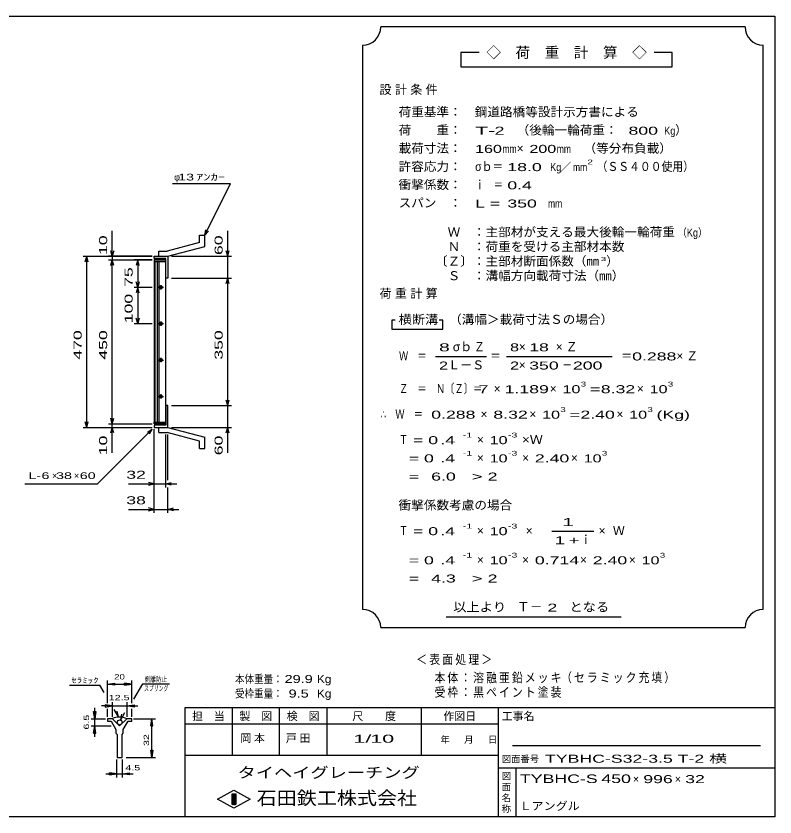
# Model space of a CAD drawing. Units: millimetres, scale not verified. Extents: x -1820 to 1731, y -1282 to 1054.
# Drawn here: x -352 to 1731, y -1146 to 1054 of the extents above; entities that cross this region are included whole.
import ezdxf
from ezdxf.enums import TextEntityAlignment as Align

# ---------------------------------------------------------------- set-up
doc = ezdxf.new("R2010")
doc.units = ezdxf.units.MM
doc.header["$LTSCALE"] = 10
for name, color, linetype, lineweight in [('0_2', 150, 'Continuous', 25), ('16', 3, 'Continuous', 25), ('19', 6, 'Continuous', 25), ('22', 2, 'Continuous', 25), ('32', 4, 'Continuous', 25)]:
    doc.layers.add(name, color=color, linetype=linetype, lineweight=lineweight)
doc.styles.add('ベクトル', font='')
doc.styles.get('ベクトル').set_extended_font_data('ベクトル')

msp = doc.modelspace()

# ---------------------------------------------------------------- linework, layer by layer
at = {"layer": '0_2'}
for p, q in [((-1729, 1053.5), (1731, 1053.5)), ((1731, 1053.5), (1731, -1146.5)), ((1731, -846.5), (111, -846.5)), ((111, -846.5), (111, -1146.5)), ((241, -846.5), (241, -976.5)), ((371, -976.5), (371, -846.5)), ((501, -846.5), (501, -976.5)), ((761, -976.5), (761, -846.5)), ((971, -846.5), (971, -1146.5)), ((971, -891.5), (111, -891.5)), ((1691, -951.5), (1011, -951.5)), ((111, -976.5), (971, -976.5)), ((971, -1011.5), (1731, -1011.5)), ((1021, -1146.5), (1021, -1011.5)), ((201, -1097.5), (246, -1072.5)), ((246, -1072.5), (291, -1097.5)), ((246, -1122.5), (201, -1097.5)), ((241, -1082.5), (251, -1082.5)), ((241, -1112.5), (241, -1082.5)), ((241, -1082.5), (243, -1082.5)), ((243, -1082.5), (243, -1112.5)), ((245, -1112.5), (245, -1082.5)), ((245, -1082.5), (247, -1082.5)), ((291, -1097.5), (246, -1122.5)), ((247, -1082.5), (247, -1112.5)), ((249, -1112.5), (249, -1082.5)), ((249, -1082.5), (251, -1082.5)), ((251, -1082.5), (251, -1112.5)), ((251, -1082.5), (251, -1112.5)), ((251, -1112.5), (241, -1112.5)), ((243, -1112.5), (245, -1112.5)), ((247, -1112.5), (249, -1112.5)), ((1731, -1146.5), (-1729, -1146.5))]:
    msp.add_line(p, q, dxfattribs=at)
at = {"layer": '16'}
for p, q in [((59, 383.5), (27, 383.5)), ((27, 383.5), (27, 379)), ((27, 379), (59, 379)), ((27, 379), (27, -62)), ((59, 379), (27, 379)), ((29, 379), (29, -62)), ((36, -62), (36, 379)), ((40, 379), (40, -62)), ((59, 379), (59, 383.5)), ((59, -62), (59, 379)), ((37, 308.5), (53, 308.5)), ((47, 311.5), (43, 311.5)), ((45, 314.5), (45, 302.5)), ((43, 305.5), (47, 305.5)), ((37, 208.5), (53, 208.5)), ((47, 211.5), (43, 211.5)), ((43, 205.5), (47, 205.5)), ((45, 214.5), (45, 202.5)), ((47, 111.5), (43, 111.5)), ((45, 114.5), (45, 102.5)), ((37, 108.5), (53, 108.5)), ((43, 105.5), (47, 105.5)), ((37, 8.5), (53, 8.5)), ((47, 11.5), (43, 11.5)), ((43, 5.5), (47, 5.5)), ((45, 14.5), (45, 2.5)), ((27, -62), (59, -62)), ((27, -66.5), (27, -62)), ((27, -62), (59, -62)), ((59, -62), (59, -66.5)), ((59, -66.5), (27, -66.5))]:
    msp.add_line(p, q, dxfattribs=at)
for centre, radius, start, end in [((43, 308.5), 3, 90, 270), ((45, 308.5), 4, 46.6, 133.4), ((47, 308.5), 3, 270, 90), ((45, 308.5), 4, 226.6, 313.4), ((43, 208.5), 3, 90, 270), ((45, 208.5), 4, 46.6, 133.4), ((45, 208.5), 4, 226.6, 313.4), ((47, 208.5), 3, 270, 90), ((43, 108.5), 3, 90, 270), ((45, 108.5), 4, 46.6, 133.4), ((47, 108.5), 3, 270, 90), ((45, 108.5), 4, 226.6, 313.4), ((43, 8.5), 3, 90, 270), ((45, 8.5), 4, 46.6, 133.4), ((45, 8.5), 4, 226.6, 313.4), ((47, 8.5), 3, 270, 90)]:
    msp.add_arc(centre, radius, start, end, dxfattribs=at)
at = {"layer": '19'}
for p, q in [((152, 451.5), (166, 451.5)), ((152, 431.5), (152, 451.5)), ((166, 420.5), (166, 451.5)), ((152, 431.5), (63, 407.5)), ((65, 393.5), (166, 420.5)), ((40, 407.5), (63, 407.5)), ((40, 393.5), (40, 407.5)), ((27, 387.5), (27, 393.5)), ((27, 393.5), (64, 393.5)), ((59, 387.5), (27, 387.5)), ((40, 393.5), (65, 393.5)), ((59, 333.5), (59, 387.5)), ((64, 393.5), (65, 392.5)), ((65, 392.5), (65, 333.5)), ((65, 333.5), (59, 333.5)), ((65, -16.5), (59, -16.5)), ((59, -16.5), (59, -70.5)), ((65, -75.5), (65, -16.5)), ((27, -70.5), (27, -76.5)), ((59, -70.5), (27, -70.5)), ((27, -76.5), (64, -76.5)), ((40, -76.5), (65, -76.5)), ((40, -90.5), (40, -76.5)), ((64, -76.5), (65, -75.5)), ((65, -76.5), (166, -103.5)), ((40, -90.5), (63, -90.5)), ((152, -114.5), (63, -90.5)), ((166, -134.5), (166, -103.5)), ((152, -134.5), (152, -114.5)), ((152, -134.5), (166, -134.5))]:
    msp.add_line(p, q, dxfattribs=at)
at = {"layer": '22', "color": 4}
for p, q in [((1649, 1023.5), (649, 1023.5)), ((599, 973.5), (599, -576.5)), ((1699, -576.5), (1699, 973.5)), ((919, 953.5), (869, 953.5)), ((869, 953.5), (869, 913.5)), ((1449, 953.5), (1399, 953.5)), ((1449, 913.5), (1449, 953.5)), ((869, 913.5), (1449, 913.5)), ((77, 593.5), (237, 593.5)), ((166, 451.5), (237, 593.5)), ((-88, 393.5), (-88, 463.5)), ((166, 451.5), (169, 466.1)), ((166, 451.5), (176, 462.5)), ((229, 393.5), (229, 463.5)), ((-88, 393.5), (-92, 408.5)), ((-84, 408.5), (-88, 393.5)), ((229, 393.5), (225, 408.5)), ((229, 393.5), (233, 408.5)), ((-168, 393.5), (22, 393.5)), ((-162, 378.5), (-158, 393.5)), ((-154, 378.5), (-158, 393.5)), ((-158, -76.5), (-158, 393.5)), ((22, 393.5), (-98, 393.5)), ((-98, 383.5), (22, 383.5)), ((-92, 368.5), (-88, 383.5)), ((-88, 393.5), (-88, 383.5)), ((-84, 368.5), (-88, 383.5)), ((-88, -66.5), (-88, 383.5)), ((22, 383.5), (-28, 383.5)), ((-18, 383.5), (-22, 368.5)), ((-14, 368.5), (-18, 383.5)), ((-18, 383.5), (-18, 308.5)), ((75, 393.5), (239, 393.5)), ((229, 333.5), (229, 393.5)), ((75, 333.5), (239, 333.5)), ((225, 318.5), (229, 333.5)), ((233, 318.5), (229, 333.5)), ((229, -16.5), (229, 333.5)), ((-28, 308.5), (22, 308.5)), ((-18, 308.5), (-22, 323.5)), ((-18, 308.5), (-22, 293.5)), ((-14, 323.5), (-18, 308.5)), ((-14, 293.5), (-18, 308.5)), ((-18, 308.5), (-18, 208.5)), ((-18, 208.5), (-22, 223.5)), ((-14, 223.5), (-18, 208.5)), ((-28, 208.5), (22, 208.5)), ((689, 218.5), (679, 218.5)), ((679, 218.5), (679, 193.5)), ((819, 218.5), (809, 218.5)), ((819, 193.5), (819, 218.5)), ((679, 193.5), (819, 193.5)), ((799, 118.5), (939, 118.5)), ((994, 118.5), (1284, 118.5)), ((75, -16.5), (239, -16.5)), ((229, -16.5), (225, -1.5)), ((229, -16.5), (233, -1.5)), ((229, -76.5), (229, -16.5)), ((-158, -76.5), (-162, -61.5)), ((-158, -76.5), (-154, -61.5)), ((-88, -66.5), (-92, -51.5)), ((-88, -66.5), (-84, -51.5)), ((-168, -76.5), (22, -76.5)), ((-128, -231.5), (22, -81.5)), ((-98, -66.5), (22, -66.5)), ((-98, -76.5), (22, -76.5)), ((-92, -91.5), (-88, -76.5)), ((-88, -76.5), (-88, -66.5)), ((-84, -91.5), (-88, -76.5)), ((-88, -146.5), (-88, -76.5)), ((9, -89.5), (22, -81.5)), ((14, -94.5), (22, -81.5)), ((27, -241.5), (27, -81.5)), ((27, -311.5), (27, -81.5)), ((75, -76.5), (239, -76.5)), ((225, -91.5), (229, -76.5)), ((233, -91.5), (229, -76.5)), ((229, -146.5), (229, -76.5)), ((59, -241.5), (59, -95.5)), ((65, -221.5), (65, -95.5)), ((-328, -231.5), (-128, -231.5)), ((-43, -231.5), (27, -231.5)), ((27, -231.5), (12, -227.5)), ((12, -235.5), (27, -231.5)), ((27, -231.5), (59, -231.5)), ((59, -231.5), (74, -227.5)), ((74, -235.5), (59, -231.5)), ((59, -231.5), (89, -231.5)), ((65, -311.5), (65, -241.5)), ((-43, -301.5), (27, -301.5)), ((27, -301.5), (12, -297.5)), ((12, -305.5), (27, -301.5)), ((27, -301.5), (65, -301.5)), ((65, -301.5), (80, -297.5)), ((80, -305.5), (65, -301.5)), ((65, -301.5), (95, -301.5)), ((1119, -361.5), (1234, -361.5)), ((829, -596.5), (1309, -596.5)), ((649, -626.5), (1649, -626.5))]:
    msp.add_line(p, q, dxfattribs=at)
for centre, start, end in [((599, 1023.5), 270, 0), ((1699, 1023.5), 180, 270), ((599, -626.5), 0, 90), ((1699, -626.5), 90, 180)]:
    msp.add_arc(centre, 50, start, end, dxfattribs=at)
at = {"layer": '32'}
for p, q in [((-205.33, -784.5), (-122, -784.5)), ((-110.33, -804.5), (-122, -784.5)), ((-101, -833.5), (-101, -771.5)), ((-101, -781.5), (-81, -778.5)), ((-81, -784.5), (-101, -781.5)), ((-101, -781.5), (-34.33, -781.5)), ((-81, -784.5), (-81, -778.5)), ((-34.33, -781.5), (-54.33, -778.5)), ((-54.33, -784.5), (-54.33, -778.5)), ((-54.33, -784.5), (-34.33, -781.5)), ((-34.33, -833.5), (-34.33, -771.5)), ((-28.33, -823.17), (-4, -781.17)), ((-4, -781.17), (69.34, -781.17)), ((-87.67, -871.5), (-87.67, -831.5)), ((-47.67, -831.5), (-47.67, -871.5)), ((-136, -876.5), (-139, -856.5)), ((-139, -856.5), (-133, -856.5)), ((-136, -876.5), (-136, -846.5)), ((-133, -856.5), (-136, -876.5)), ((-87.67, -841.5), (-117.67, -841.5)), ((-87.67, -841.5), (-107.67, -838.5)), ((-107.67, -838.5), (-107.67, -844.5)), ((-107.67, -844.5), (-87.67, -841.5)), ((-101, -871.5), (-101, -849.5)), ((-87.67, -841.5), (-47.67, -841.5)), ((-71, -871.5), (-82.67, -851.5)), ((-71, -871.5), (-74.67, -855.83)), ((-47.67, -841.5), (-27.67, -838.5)), ((-27.67, -844.5), (-47.67, -841.5)), ((-47.67, -841.5), (-17.67, -841.5)), ((-34.33, -871.5), (-34.33, -849.5)), ((-27.67, -838.5), (-27.67, -844.5)), ((-146, -876.5), (-106, -876.5)), ((-136, -896.5), (-136, -876.5)), ((-101, -876.5), (-101, -883.17)), ((-87.67, -876.5), (-101, -876.5)), ((-67.67, -896.5), (-87.67, -876.5)), ((-47.67, -876.5), (-67.67, -896.5)), ((-64.33, -879.83), (-53, -859.83)), ((-64.33, -879.83), (-62, -863.83)), ((-34.33, -876.5), (-47.67, -876.5)), ((-34.33, -883.17), (-34.33, -876.5)), ((-29.33, -876.5), (30.67, -876.5)), ((17.67, -896.5), (20.67, -876.5)), ((23.67, -896.5), (20.67, -876.5)), ((20.67, -983.17), (20.67, -876.5)), ((-146, -896.5), (-91, -896.5)), ((-139, -916.5), (-136, -896.5)), ((-133, -916.5), (-136, -896.5)), ((-136, -926.5), (-136, -896.5)), ((-101, -883.17), (-91, -883.17)), ((-91, -883.17), (-77.67, -906.5)), ((-57.67, -906.5), (-44.33, -883.17)), ((-44.33, -883.17), (-34.33, -883.17)), ((17.67, -896.5), (23.67, -896.5)), ((-139, -916.5), (-133, -916.5)), ((-77.67, -906.5), (-77.67, -916.5)), ((-77.67, -916.5), (-74.33, -919.83)), ((-74.33, -919.83), (-74.33, -983.17)), ((-61, -919.83), (-57.67, -916.5)), ((-61, -983.17), (-61, -919.83)), ((-57.67, -916.5), (-57.67, -906.5)), ((20.67, -983.17), (17.67, -963.17)), ((17.67, -963.17), (23.67, -963.17)), ((23.67, -963.17), (20.67, -983.17)), ((-75.17, -1038.17), (-75.17, -988.17)), ((-74.33, -983.17), (-61, -983.17)), ((-60.17, -1038.17), (-60.17, -988.17)), ((-49.33, -983.17), (30.67, -983.17)), ((-105.17, -1028.17), (-75.17, -1028.17)), ((-75.17, -1028.17), (-95.17, -1025.17)), ((-95.17, -1031.17), (-95.17, -1025.17)), ((-95.17, -1031.17), (-75.17, -1028.17)), ((-75.17, -1028.17), (-60.17, -1028.17)), ((-60.17, -1028.17), (-40.17, -1025.17)), ((-40.17, -1031.17), (-60.17, -1028.17)), ((-60.17, -1028.17), (-30.17, -1028.17)), ((-40.17, -1031.17), (-40.17, -1025.17))]:
    msp.add_line(p, q, dxfattribs=at)
msp.add_circle((-67.67, -886.5), 6.67, dxfattribs=at)
msp.add_arc((-68, -922.18), 50, 66, 113, dxfattribs=at)

# ---------------------------------------------------------------- texts
at = {"layer": '0_2', "style": 'ベクトル'}
for s, height, p in [('担\u3000当', 21.99, (131, -869.5)), ('製\u3000図', 21.99, (261, -869.5)), ('検\u3000図', 21.99, (391, -869.5)), ('尺\u3000\u3000度', 21.99, (571, -869.5)), ('作図日', 21.99, (821, -869.5)), ('工事名', 21.99, (981, -869.5)), ('年', 18.33, (813, -934)), ('月', 18.33, (878, -934)), ('日', 18.33, (943, -934)), ('図面番号', 18.33, (981, -987)), ('図', 18.33, (981, -1034)), ('面', 18.33, (981, -1064)), ('名', 18.33, (981, -1094)), ('称', 18.33, (981, -1124))]:
    msp.add_text(s, height=height, dxfattribs=at).set_placement(p, align=Align.MIDDLE_LEFT)
at = {"layer": '0_2', "color": 222, "style": 'ベクトル'}
for s, height, width, p in [('タイヘイグレーチング', 29.33, 1.25, (256, -1024.5)), ('石田鉄工株式会社', 36.66, 1.1, (308.5, -1094.5))]:
    msp.add_text(s, height=height, dxfattribs=dict(at, width=width)).set_placement(p, align=Align.MIDDLE_LEFT)
at = {"layer": '22', "style": 'ベクトル'}
for s, height, p in [('◇\u3000荷\u3000重\u3000計\u3000算\u3000◇', 29.33, (939, 953.5)), ('）', 24.19, (1457, 740)), ('×', 24.19, (1022, 690)), ('／', 21.99, (1141.5, 638.5)), ('φ', 18.33, (82, 611)), ('）', 24.19, (1268, 380)), ('σｂ', 24.19, (847, 145)), ('×', 24.19, (1028, 145)), ('Ｌ－Ｓ', 24.19, (834, 95)), ('×', 24.19, (1028, 95)), ('×', 24.19, (959, 30)), ('×', 24.19, (1113, 30)), ('×', 24.19, (1352, 30)), ('×', 24.19, (923, -40)), ('×', 24.19, (1057, -40)), ('×', 24.19, (1296, -40)), ('×', 24.19, (913, -110)), ('×', 24.19, (913, -160)), ('×', 24.19, (1037, -160)), ('×', 24.19, (1171, -160)), ('×', 18.33, (-253, -209)), ('×', 18.33, (-193, -209)), ('Ｗ', 24.19, (1286, -360)), ('×', 24.19, (913, -360)), ('×', 24.19, (1047, -360)), ('ｉ', 24.19, (1195.5, -385)), ('×', 24.19, (1247, -360)), ('×', 24.19, (913, -440)), ('×', 24.19, (1037, -440)), ('×', 24.19, (1196, -440)), ('×', 24.19, (1330, -440)), ('Ｔ－', 25.66, (1023, -569)), ('×', 21.99, (1341, -1042.5)), ('×', 21.99, (1456, -1042.5))]:
    msp.add_text(s, height=height, dxfattribs=at).set_placement(p, align=Align.MIDDLE_LEFT)
for s, height, width, p in [('荷重基準：\u3000', 24.19, 1.05, (698, 790)), ('鋼道路橋等設計示方書による', 24.19, 1.05, (907, 790)), ('荷\u3000\u3000重：\u3000', 24.19, 1.05, (698, 740)), ('T-', 21.99, 2, (908, 738.5)), (' 2 ', 21.99, 1.65, (948, 738.5)), ('（後輪一輪荷重：', 24.19, 1.05, (1022, 740)), ('  800', 21.99, 1.65, (1302, 738.5)), ('Kg', 21.99, 0.85, (1427, 738.5)), ('載荷寸法：\u3000', 24.19, 1.05, (698, 690)), ('\u3000（等分布負載）', 24.19, 1.05, (1171, 690)), ('160', 21.99, 1.5, (908, 688.5)), ('mm', 21.99, 0.8, (983, 688.5)), ('200', 21.99, 1.5, (1057, 688.5)), ('mm', 21.99, 0.8, (1132, 688.5)), ('許容応力：\u3000', 24.19, 1.05, (698, 640)), ('σｂ＝', 24.19, 0.9, (908, 640)), (' 18.0', 21.99, 1.65, (983, 638.5)), ('Kg', 21.99, 0.85, (1114, 638.5)), ('mm', 21.99, 0.8, (1176.5, 638.5)), ('2', 13.2, 1.5, (1216.5, 652.5)), ('（ＳＳ４００使用）', 24.19, 0.9, (1241.5, 640)), (' 13 ', 18.33, 1.6, (82, 611)), ('ｱﾝｶｰ', 18.33, 1.6, (142, 611)), ('衝撃係数：\u3000', 24.19, 1.05, (698, 590)), ('ｉ\u3000＝', 24.19, 0.75, (908, 590)), (' 0.4', 21.99, 1.65, (983, 588.5)), ('スパン\u3000：\u3000', 24.19, 1.05, (698, 540)), ('L =', 21.99, 1.65, (908, 538.5)), (' 350 ', 21.99, 1.65, (983, 538.5)), ('mm', 21.99, 0.8, (1108, 538.5)), ('\u3000Ｗ\u3000：主部材が支える最大後輪一輪荷重', 24.19, 1.05, (798, 460)), ('（Kg）', 21.99, 0.85, (1463, 458.5)), ('\u3000Ｎ\u3000：荷重を受ける主部材本数', 24.19, 1.05, (798, 420)), ('〔Ｚ〕：主部材断面係数（㎜', 24.19, 1.05, (798, 380)), ('3', 11, 1.8, (1253, 386)), ('\u3000Ｓ\u3000：溝幅方向載荷寸法（㎜）', 24.19, 1.05, (798, 340)), ('横断溝', 24.19, 1.1, (698, 220)), ('\u3000（溝幅＞載荷寸法Ｓの場合）', 24.19, 1.05, (802, 220)), ('8', 21.99, 1.8, (809, 143.5)), ('Ｚ', 24.19, 0.9, (905, 145)), ('8', 21.99, 1.5, (1004, 143.5)), (' 18 ', 21.99, 1.65, (1043, 143.5)), ('Ｗ\u3000＝', 24.19, 0.75, (699, 120)), ('＝', 24.19, 0.9, (949, 120)), ('＝', 24.19, 0.9, (1309, 120)), ('0.288', 21.99, 1.65, (1339, 118.5)), ('2', 21.99, 1.5, (809, 93.5)), ('2', 21.99, 1.5, (1004, 93.5)), (' 350 ', 21.99, 1.65, (1043, 93.5)), ('－', 24.19, 0.75, (1148, 95)), (' 200 ', 21.99, 1.65, (1163, 93.5)), ('Ｚ\u3000＝\u3000Ｎ〔Ｚ〕＝', 24.19, 0.75, (699, 30)), ('3', 13.2, 1.5, (1198, 42.5)), ('3', 13.2, 1.5, (1437, 42.5)), (' 7 ', 21.99, 1.65, (904, 28.5)), ('1.189', 21.99, 1.65, (989, 28.5)), ('10', 21.99, 1.5, (1148, 28.5)), ('=', 21.99, 1.7, (1223, 28.5)), ('8.32', 21.99, 1.65, (1253, 28.5)), ('10', 21.99, 1.5, (1387, 28.5)), ('3', 13.2, 1.5, (1142, -27.5)), ('3', 13.2, 1.5, (1381, -27.5)), ('∴\u3000Ｗ\u3000＝', 24.19, 0.75, (649, -40)), (' 0.288', 21.99, 1.65, (774, -41.5)), ('8.32', 21.99, 1.65, (958, -41.5)), ('10', 21.99, 1.5, (1092, -41.5)), ('=', 21.99, 1.7, (1167, -41.5)), ('2.40', 21.99, 1.65, (1197, -41.5)), ('10', 21.99, 1.5, (1331, -41.5)), ('(Kg)', 21.99, 1.65, (1406, -41.5)), ('Ｔ', 24.19, 0.75, (699, -110)), (' = 0', 21.99, 1.65, (724, -111.5)), (' .4 ', 21.99, 1.65, (799, -111.5)), ('-1', 13.2, 1.65, (874, -97.5)), ('10', 21.99, 1.5, (948, -111.5)), ('-3', 13.2, 1.65, (998, -97.5)), ('×Ｗ', 24.19, 1.1, (1037, -110)), ('  = 0', 21.99, 1.65, (699, -161.5)), (' .4 ', 21.99, 1.65, (799, -161.5)), ('-1', 13.2, 1.65, (874, -147.5)), ('10', 21.99, 1.5, (948, -161.5)), ('-3', 13.2, 1.65, (998, -147.5)), ('2.40', 21.99, 1.65, (1072, -161.5)), ('10', 21.99, 1.5, (1206, -161.5)), ('3', 13.2, 1.5, (1256, -147.5)), (' 32 ', 21.99, 1.65, (-63, -206.5)), ('L-', 18.33, 1.6, (-318, -209)), (' 6 ', 18.33, 1.6, (-293, -209)), (' 38 ', 18.33, 1.6, (-253, -209)), (' 60 ', 18.33, 1.6, (-188, -209)), ('  =', 21.99, 1.65, (699, -211.5)), (' 6.0', 21.99, 1.65, (774, -211.5)), ('>', 21.99, 1.7, (899, -211.5)), (' 2 ', 21.99, 1.65, (929, -211.5)), (' 38 ', 21.99, 1.65, (-63, -276.5)), ('衝撃係数考慮の場合', 24.19, 1.05, (698, -290)), ('Ｔ', 24.19, 0.75, (699, -360)), (' = 0', 21.99, 1.65, (724, -361.5)), (' .4 ', 21.99, 1.65, (799, -361.5)), ('-1', 13.2, 1.65, (874, -347.5)), ('10', 21.99, 1.5, (948, -361.5)), ('-3', 13.2, 1.65, (998, -347.5)), ('  = 0', 21.99, 1.65, (699, -441.5)), (' .4 ', 21.99, 1.65, (799, -441.5)), ('-1', 13.2, 1.65, (874, -427.5)), ('10', 21.99, 1.5, (948, -441.5)), ('-3', 13.2, 1.65, (998, -427.5)), ('0.714', 21.99, 1.65, (1072, -441.5)), ('2.40', 21.99, 1.65, (1231, -441.5)), ('10', 21.99, 1.5, (1365, -441.5)), ('3', 13.2, 1.5, (1415, -427.5)), (' 4.3', 21.99, 1.65, (774, -491.5)), ('>', 21.99, 1.7, (899, -491.5)), (' 2 ', 21.99, 1.65, (929, -491.5)), ('  =', 21.99, 1.65, (699, -491.5)), ('以上より\u3000', 24.19, 1.1, (848, -570)), (' 2 ', 21.99, 1.65, (1093, -571.5)), ('となる', 24.19, 1.1, (1167, -570)), ('本体重量：', 21.99, 0.85, (249, -767.5)), (' 29.9', 21.99, 1.35, (374, -767.5)), ('Kg', 21.99, 1.1, (474, -767.5)), ('受枠重量：', 21.99, 0.85, (249, -807.5)), ('  9.5', 21.99, 1.35, (374, -807.5)), ('Kg', 21.99, 1.1, (474, -807.5)), ('1/', 21.99, 2, (574, -931.5)), (' 10 ', 21.99, 2, (604, -931.5)), ('TYBHC-S32-3.5 T-2 横                        ', 21.99, 1.65, (1100, -986.5)), ('TYBHC-S', 23.46, 1.55, (1031, -1041.5)), (' 450 ', 23.46, 1.55, (1241, -1041.5)), (' 996 ', 21.99, 1.65, (1356, -1042.5)), (' 32', 21.99, 1.65, (1471, -1042.5)), ('Ｌアングル', 21.99, 1.1, (1030, -1116.5))]:
    msp.add_text(s, height=height, dxfattribs=dict(at, width=width)).set_placement(p, align=Align.MIDDLE_LEFT)
at = {"layer": '22', "style": 'ベクトル', "width": 1.65}
for s, p in [(' 10 ', (-113, 383.5)), (' 60 ', (204, 383.5)), (' 75 ', (-43, 296)), (' 100 ', (-43, 196)), (' 470 ', (-183, 96)), (' 450 ', (-113, 96)), (' 350 ', (204, 96)), (' 10 ', (-113, -166.5)), (' 60 ', (204, -166.5))]:
    msp.add_text(s, height=21.99, rotation=90, dxfattribs=at).set_placement(p, align=Align.MIDDLE_LEFT)
at = {"layer": '22', "attachment_point": 4, "style": 'ベクトル'}
for s, insert, char_height in [('\\T1.28;設計条件', (645.5, 850), 24.19), ('\\T1.28;荷重計算', (645.5, 290), 24.19), ('\\T1.42;×Ｚ', (1129.5, 145), 24.19), ('\\T1.42;×Ｚ', (1460.5, 120), 24.19), ('\\T1.25;\\W2;\\~1\\~', (1126.5, -336.5), 21.99), ('\\T1.33;\\W1.75;1+', (1126.5, -386.5), 21.99), ('\\T1.2;\\W0.85;＜表面処理＞', (746.5, -715), 25.66), ('\\T1.19;\\W0.85;本体：溶融亜鉛メッキ', (796.5, -765), 25.66), ('\\T1.19;\\W0.85;（セラミック充填）', (1144, -765), 25.66), ('\\T1.19;\\W0.85;受枠：黒ペイント塗装', (796.5, -805), 25.66), ('\\T1.25;岡本\u3000', (263.5, -931.5), 21.99), ('\\T1.25;戸田\u3000', (388.5, -931.5), 21.99)]:
    msp.add_mtext(s, dxfattribs=dict(at, insert=insert, char_height=char_height))
at = {"layer": '32', "color": 2, "style": 'ベクトル'}
for s, width, p in [('ｾﾗﾐｯｸ', 1.5, (-200.33, -771.5)), ('20', 1.35, (-82.67, -761.5)), ('剥離防止', 0.75, (1, -768.17)), ('スプリング', 0.65, (-0.66, -793.17)), ('12.5', 1.5, (-97.67, -818.5)), (' 4.5 ', 1.5, (-60.17, -1011.17))]:
    msp.add_text(s, height=14.66, dxfattribs=dict(at, width=width)).set_placement(p, align=Align.MIDDLE_LEFT)
at = {"layer": '32', "color": 2, "style": 'ベクトル', "width": 1.5}
for s, p in [('6.5', (-159, -906.5)), (' 32 ', (5.67, -959.83))]:
    msp.add_text(s, height=14.66, rotation=90, dxfattribs=at).set_placement(p, align=Align.MIDDLE_LEFT)

doc.saveas('drawing.dxf')
